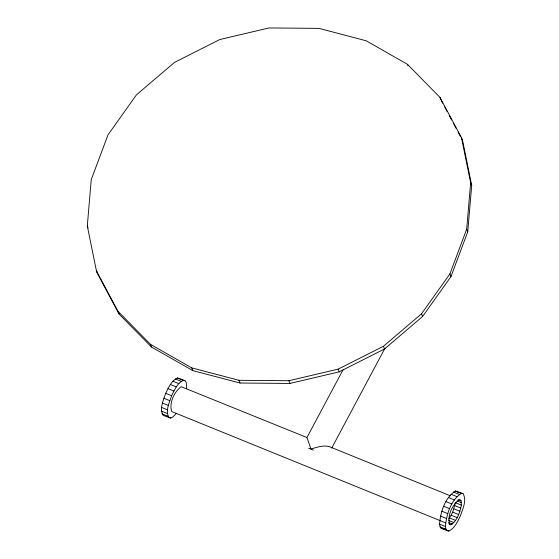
<?xml version="1.0" encoding="UTF-8"?>
<svg xmlns="http://www.w3.org/2000/svg" width="559" height="559" viewBox="0 0 559 559"><rect width="100%" height="100%" fill="white"/><g stroke="black" fill="none" stroke-linecap="round" stroke-linejoin="round"><path stroke-width="0.84" d="M176.218 413.492L172.836 417.035L170.74 418.048L163.151 415.372C159.056 408.636 163.549 400.069 165.702 393.305C168.559 387.66 171.278 380.756 177.392 377.968L184.973 380.644L186.098 382.181L186.608 384.878L186.461 388.554M169.07 417.776C164.975 411.04 169.461 402.473 171.62 395.709C174.478 390.063 177.196 383.16 183.303 380.372L184.973 380.644M439.57 524.139C440.506 512.044 444.831 497.831 455.438 490.97L463.027 493.646C467.121 500.382 462.628 508.949 460.476 515.712C457.618 521.351 454.9 528.262 448.786 531.05L441.205 528.374L440.08 526.837L439.57 524.139L445.488 526.543L445.991 529.24L447.116 530.777M445.488 526.543C446.424 514.448 450.75 500.235 461.357 493.373L463.027 493.646M461.35 505.133L461.105 500.892L460.357 499.872L459.253 499.69C452.182 504.791 446.941 516.118 449.785 524.552L450.896 524.733C457.472 520.757 459.882 512.268 461.35 505.133L455.431 502.723L452.748 512.135L448.786 519.087M87.302 225.934L91.257 179.551L108.006 134.852L136.403 94.883L174.52 62.384L219.75 39.549L269.026 27.95L318.972 28.369L366.194 40.779L407.476 64.341L439.996 97.434L461.545 137.821L462.593 140.54L471.698 185.455L467.743 231.845L450.994 276.537L422.597 316.506L384.48 349.012L339.25 371.84L289.974 383.439L240.028 383.02L192.806 370.61L151.524 347.055L119.004 313.955L97.455 273.575L96.407 270.849L87.302 225.934L88.084 227.974M96.407 270.849L117.956 311.237L150.476 344.33L191.758 367.892L238.979 380.302L288.926 380.721L338.195 369.122L383.432 346.287L421.549 313.781L449.946 273.819L466.695 229.12L470.65 182.737L461.545 137.821M343.072 369.779L306.947 437.522L310.993 449.066L313.34 450.142M331.711 448.087L384.997 348.166M441.205 528.374L442.875 528.646M329.803 446.809C323.577 444.824 316.967 447.242 310.993 449.066A13.451 4.039 28.1 0 0 308.715 448.234M177.392 377.968L183.303 380.372M455.438 490.97L461.357 493.373M175.295 378.974L181.207 381.385M453.342 491.983L459.26 494.387M172.913 381.203L178.824 383.607M450.959 494.205L456.878 496.609M306.542 437.362L181.2 386.688C174.135 391.789 168.888 403.116 171.732 411.55L445.628 522.868M330.208 446.976L450.407 495.826M458.149 499.69L461.105 500.892M457.01 500.885L461.448 502.688M170.404 384.494L176.323 386.898M448.458 497.496L454.369 499.9M167.945 388.617L173.863 391.027M445.998 501.626L451.917 504.029M454.907 505.65L460.826 508.054M453.992 508.858L459.91 511.261M165.702 393.305L171.62 395.709M443.755 506.307L449.674 508.711M452.748 512.135L458.659 514.539M163.829 398.232L169.747 400.635M441.883 511.233L447.801 513.637M451.253 515.251L457.171 517.655M449.625 517.99L455.536 520.394M162.452 403.06L168.364 405.464M440.506 516.062L446.417 518.466M448.695 520.478L453.873 522.581M448.591 522.56L452.287 524.062M448.674 523.832L450.896 524.733M161.663 407.455L167.581 409.859M161.516 411.131L167.434 413.534M162.026 413.828L167.938 416.238M440.08 526.837L445.991 529.24M168.518 417.147L170.74 418.048M443.608 528.947L448.786 531.05M457.108 491.242L457.863 492.269M441.449 100.92L442.672 103.205M444.705 107.014L447.144 111.583M449.177 115.392L451.616 119.968M453.649 123.777L456.088 128.346M458.121 132.155L460.56 136.731M461.371 138.255L462.593 140.54M439.996 97.434L441.044 100.159M470.65 182.737L471.698 185.455M407.476 64.341L408 65.696M466.695 229.12L467.743 231.845M449.946 273.819L450.994 276.537M421.549 313.781L422.597 316.506M383.432 346.287L384.48 349.012M338.195 369.122L339.25 371.84M288.926 380.721L289.974 383.439M238.979 380.302L240.028 383.02M191.758 367.892L192.806 370.61M150.476 344.33L151.524 347.055M117.956 311.237L119.004 313.955M97.112 271.877L97.455 273.575"/></g></svg>
